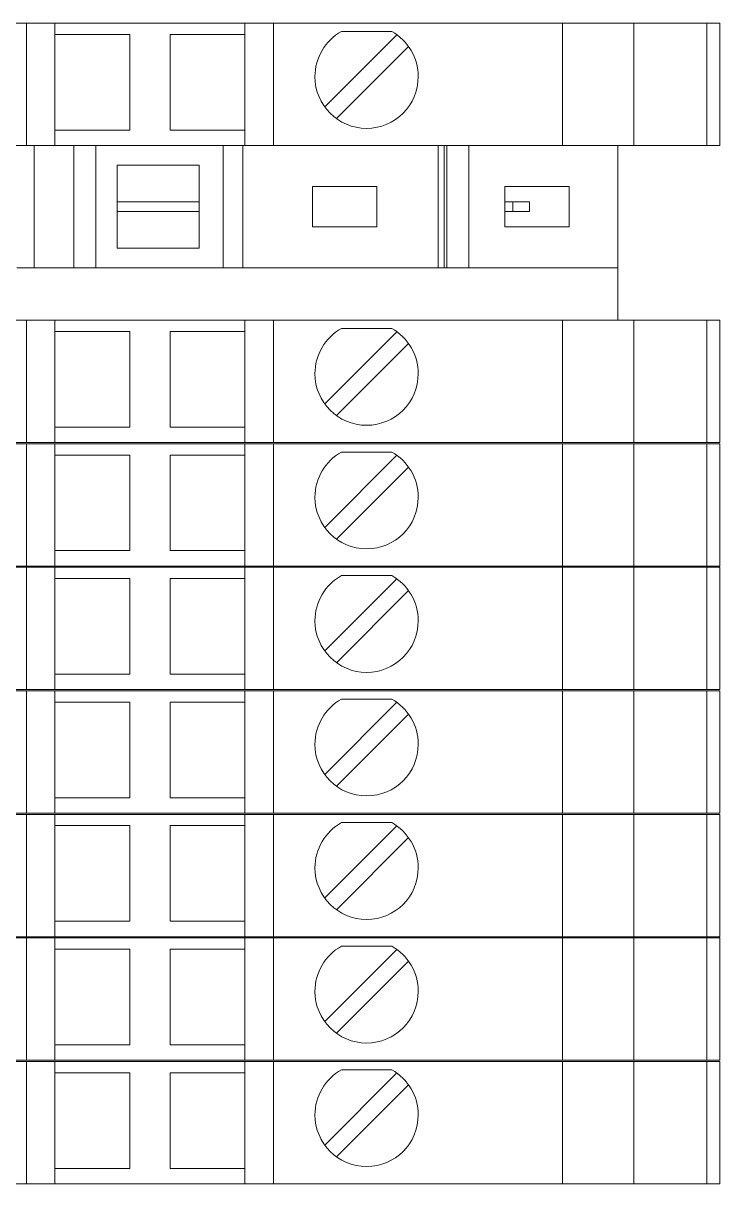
# Model space of a CAD drawing. Header units: millimetres. Extents: x 4962 to 7449, y 754 to 2938.
# Drawn here: x 6455.03 to 6484.37, y 2355.84 to 2404.69 of the extents above; entities that cross this region are included whole.
import ezdxf

# ---------------------------------------------------------------- set-up
doc = ezdxf.new("R2010")
doc.units = ezdxf.units.MM
doc.set_wipeout_variables(frame=1)
doc.layers.add('000-PI-Oprema', color=30, linetype='Continuous', lineweight=5)

msp = doc.modelspace()

# ---------------------------------------------------------------- linework, layer by layer
at = {"layer": '000-PI-Oprema', "color": 0, "linetype": 'ByBlock', "lineweight": 0}
for p, q in [((6455.171, 2404.687), (6450.046, 2404.687)), ((6456.371, 2404.687), (6455.171, 2404.687)), ((6456.371, 2404.687), (6456.371, 2404.687)), ((6456.371, 2404.687), (6464.371, 2404.687)), ((6464.371, 2404.687), (6464.371, 2404.687)), ((6465.571, 2404.687), (6464.371, 2404.687)), ((6484.371, 2404.687), (6465.571, 2404.687)), ((6480.748, 2399.537), (6480.748, 2404.687)), ((6483.824, 2404.687), (6483.824, 2399.537)), ((6484.371, 2399.537), (6484.371, 2404.687)), ((6456.371, 2404.212), (6456.371, 2404.212)), ((6456.371, 2404.212), (6459.521, 2404.212)), ((6459.521, 2404.212), (6459.521, 2400.187)), ((6459.521, 2404.212), (6459.521, 2404.212)), ((6461.221, 2400.187), (6461.221, 2404.212)), ((6461.221, 2404.212), (6461.221, 2404.212)), ((6461.221, 2404.212), (6464.371, 2404.212)), ((6464.371, 2404.212), (6464.371, 2404.212)), ((6470.767, 2404.202), (6467.731, 2401.166)), ((6468.438, 2404.337), (6470.555, 2404.337)), ((6468.438, 2404.337), (6468.438, 2404.337)), ((6470.555, 2404.337), (6470.555, 2404.337)), ((6465.571, 2403.737), (6465.571, 2401.137)), ((6465.571, 2403.737), (6465.571, 2403.737)), ((6468.226, 2400.671), (6471.262, 2403.707)), ((6465.571, 2401.137), (6465.571, 2401.137)), ((6456.371, 2400.187), (6456.371, 2400.187)), ((6459.521, 2400.187), (6456.371, 2400.187)), ((6459.521, 2400.187), (6459.521, 2400.187)), ((6464.371, 2400.187), (6461.221, 2400.187)), ((6461.221, 2400.187), (6461.221, 2400.187)), ((6464.371, 2400.187), (6464.371, 2400.187)), ((6484.371, 2399.537), (6483.689, 2399.537)), ((6455.171, 2392.187), (6450.046, 2392.187)), ((6456.371, 2392.187), (6455.171, 2392.187)), ((6455.171, 2392.187), (6455.171, 2387.037)), ((6456.371, 2392.187), (6456.371, 2392.187)), ((6456.371, 2392.187), (6464.371, 2392.187)), ((6456.371, 2392.187), (6456.371, 2387.037)), ((6464.371, 2392.187), (6464.371, 2392.187)), ((6465.571, 2392.187), (6464.371, 2392.187)), ((6464.371, 2387.037), (6464.371, 2392.187)), ((6484.371, 2392.187), (6465.571, 2392.187)), ((6465.571, 2387.037), (6465.571, 2392.187)), ((6477.748, 2387.037), (6477.748, 2392.187)), ((6480.748, 2387.037), (6480.748, 2392.187)), ((6483.824, 2392.187), (6483.824, 2387.037)), ((6484.371, 2387.037), (6484.371, 2392.187)), ((6456.371, 2391.712), (6456.371, 2391.712)), ((6456.371, 2391.712), (6459.521, 2391.712)), ((6459.521, 2391.712), (6459.521, 2387.687)), ((6459.521, 2391.712), (6459.521, 2391.712)), ((6461.221, 2387.687), (6461.221, 2391.712)), ((6461.221, 2391.712), (6461.221, 2391.712)), ((6461.221, 2391.712), (6464.371, 2391.712)), ((6464.371, 2391.712), (6464.371, 2391.712)), ((6470.767, 2391.702), (6467.731, 2388.666)), ((6468.438, 2391.837), (6470.555, 2391.837)), ((6468.438, 2391.837), (6468.438, 2391.837)), ((6470.555, 2391.837), (6470.555, 2391.837)), ((6465.571, 2391.237), (6465.571, 2388.637)), ((6465.571, 2391.237), (6465.571, 2391.237)), ((6468.226, 2388.171), (6471.262, 2391.207)), ((6465.571, 2388.637), (6465.571, 2388.637)), ((6456.371, 2387.687), (6456.371, 2387.687)), ((6459.521, 2387.687), (6456.371, 2387.687)), ((6459.521, 2387.687), (6459.521, 2387.687)), ((6464.371, 2387.687), (6461.221, 2387.687)), ((6461.221, 2387.687), (6461.221, 2387.687)), ((6464.371, 2387.687), (6464.371, 2387.687)), ((6455.171, 2387.037), (6436.971, 2387.037)), ((6455.171, 2386.987), (6450.046, 2386.987)), ((6456.371, 2387.037), (6455.171, 2387.037)), ((6456.371, 2386.987), (6455.171, 2386.987)), ((6455.171, 2386.987), (6455.171, 2381.837)), ((6456.371, 2387.037), (6464.371, 2387.037)), ((6456.371, 2387.037), (6456.371, 2387.037)), ((6456.371, 2386.987), (6456.371, 2386.987)), ((6456.371, 2386.987), (6464.371, 2386.987)), ((6456.371, 2386.987), (6456.371, 2381.837)), ((6465.571, 2387.037), (6464.371, 2387.037)), ((6464.371, 2387.037), (6464.371, 2387.037)), ((6464.371, 2386.987), (6464.371, 2386.987)), ((6465.571, 2386.987), (6464.371, 2386.987)), ((6464.371, 2381.837), (6464.371, 2386.987)), ((6484.371, 2387.037), (6465.571, 2387.037)), ((6484.371, 2386.987), (6465.571, 2386.987)), ((6465.571, 2381.837), (6465.571, 2386.987)), ((6477.748, 2381.837), (6477.748, 2386.987)), ((6480.748, 2381.837), (6480.748, 2386.987)), ((6484.371, 2387.037), (6483.689, 2387.037)), ((6483.824, 2386.987), (6483.824, 2381.837)), ((6484.371, 2381.837), (6484.371, 2386.987)), ((6456.371, 2386.512), (6456.371, 2386.512)), ((6456.371, 2386.512), (6459.521, 2386.512)), ((6459.521, 2386.512), (6459.521, 2382.487)), ((6459.521, 2386.512), (6459.521, 2386.512)), ((6461.221, 2382.487), (6461.221, 2386.512)), ((6461.221, 2386.512), (6461.221, 2386.512)), ((6461.221, 2386.512), (6464.371, 2386.512)), ((6464.371, 2386.512), (6464.371, 2386.512)), ((6470.767, 2386.502), (6467.731, 2383.466)), ((6468.438, 2386.637), (6470.555, 2386.637)), ((6468.438, 2386.637), (6468.438, 2386.637)), ((6470.555, 2386.637), (6470.555, 2386.637)), ((6465.571, 2386.037), (6465.571, 2383.437)), ((6465.571, 2386.037), (6465.571, 2386.037)), ((6468.226, 2382.971), (6471.262, 2386.007)), ((6465.571, 2383.437), (6465.571, 2383.437)), ((6456.371, 2382.487), (6456.371, 2382.487)), ((6459.521, 2382.487), (6456.371, 2382.487)), ((6459.521, 2382.487), (6459.521, 2382.487)), ((6464.371, 2382.487), (6461.221, 2382.487)), ((6461.221, 2382.487), (6461.221, 2382.487)), ((6464.371, 2382.487), (6464.371, 2382.487)), ((6455.171, 2381.837), (6436.971, 2381.837)), ((6455.171, 2381.787), (6450.046, 2381.787)), ((6456.371, 2381.837), (6455.171, 2381.837)), ((6456.371, 2381.787), (6455.171, 2381.787)), ((6455.171, 2381.787), (6455.171, 2376.637)), ((6456.371, 2381.837), (6464.371, 2381.837)), ((6456.371, 2381.837), (6456.371, 2381.837)), ((6456.371, 2381.787), (6456.371, 2381.787)), ((6456.371, 2381.787), (6464.371, 2381.787)), ((6456.371, 2381.787), (6456.371, 2376.637)), ((6465.571, 2381.837), (6464.371, 2381.837)), ((6464.371, 2381.837), (6464.371, 2381.837)), ((6464.371, 2381.787), (6464.371, 2381.787)), ((6465.571, 2381.787), (6464.371, 2381.787)), ((6464.371, 2376.637), (6464.371, 2381.787)), ((6484.371, 2381.837), (6465.571, 2381.837)), ((6484.371, 2381.787), (6465.571, 2381.787)), ((6465.571, 2376.637), (6465.571, 2381.787)), ((6477.748, 2376.637), (6477.748, 2381.787)), ((6480.748, 2376.637), (6480.748, 2381.787)), ((6484.371, 2381.837), (6483.689, 2381.837)), ((6483.824, 2381.787), (6483.824, 2376.637)), ((6484.371, 2376.637), (6484.371, 2381.787)), ((6456.371, 2381.312), (6456.371, 2381.312)), ((6456.371, 2381.312), (6459.521, 2381.312)), ((6459.521, 2381.312), (6459.521, 2377.287)), ((6459.521, 2381.312), (6459.521, 2381.312)), ((6461.221, 2377.287), (6461.221, 2381.312)), ((6461.221, 2381.312), (6461.221, 2381.312)), ((6461.221, 2381.312), (6464.371, 2381.312)), ((6464.371, 2381.312), (6464.371, 2381.312)), ((6470.767, 2381.302), (6467.731, 2378.266)), ((6468.438, 2381.437), (6470.555, 2381.437)), ((6468.438, 2381.437), (6468.438, 2381.437)), ((6470.555, 2381.437), (6470.555, 2381.437)), ((6465.571, 2380.837), (6465.571, 2378.237)), ((6465.571, 2380.837), (6465.571, 2380.837)), ((6468.226, 2377.771), (6471.262, 2380.807)), ((6465.571, 2378.237), (6465.571, 2378.237)), ((6456.371, 2377.287), (6456.371, 2377.287)), ((6459.521, 2377.287), (6456.371, 2377.287)), ((6459.521, 2377.287), (6459.521, 2377.287)), ((6464.371, 2377.287), (6461.221, 2377.287)), ((6461.221, 2377.287), (6461.221, 2377.287)), ((6464.371, 2377.287), (6464.371, 2377.287)), ((6455.171, 2376.637), (6436.971, 2376.637)), ((6455.171, 2376.587), (6450.046, 2376.587)), ((6456.371, 2376.637), (6455.171, 2376.637)), ((6456.371, 2376.587), (6455.171, 2376.587)), ((6455.171, 2376.587), (6455.171, 2371.437)), ((6456.371, 2376.637), (6464.371, 2376.637)), ((6456.371, 2376.637), (6456.371, 2376.637)), ((6456.371, 2376.587), (6456.371, 2376.587)), ((6456.371, 2376.587), (6464.371, 2376.587)), ((6456.371, 2376.587), (6456.371, 2371.437)), ((6465.571, 2376.637), (6464.371, 2376.637)), ((6464.371, 2376.637), (6464.371, 2376.637)), ((6464.371, 2376.587), (6464.371, 2376.587)), ((6465.571, 2376.587), (6464.371, 2376.587)), ((6464.371, 2371.437), (6464.371, 2376.587)), ((6484.371, 2376.637), (6465.571, 2376.637)), ((6484.371, 2376.587), (6465.571, 2376.587)), ((6465.571, 2371.437), (6465.571, 2376.587)), ((6477.748, 2371.437), (6477.748, 2376.587)), ((6480.748, 2371.437), (6480.748, 2376.587)), ((6484.371, 2376.637), (6483.689, 2376.637)), ((6483.824, 2376.587), (6483.824, 2371.437)), ((6484.371, 2371.437), (6484.371, 2376.587)), ((6456.371, 2376.112), (6456.371, 2376.112)), ((6456.371, 2376.112), (6459.521, 2376.112)), ((6459.521, 2376.112), (6459.521, 2372.087)), ((6459.521, 2376.112), (6459.521, 2376.112)), ((6461.221, 2372.087), (6461.221, 2376.112)), ((6461.221, 2376.112), (6461.221, 2376.112)), ((6461.221, 2376.112), (6464.371, 2376.112)), ((6464.371, 2376.112), (6464.371, 2376.112)), ((6470.767, 2376.102), (6467.731, 2373.066)), ((6468.438, 2376.237), (6470.555, 2376.237)), ((6468.438, 2376.237), (6468.438, 2376.237)), ((6470.555, 2376.237), (6470.555, 2376.237)), ((6465.571, 2375.637), (6465.571, 2373.037)), ((6465.571, 2375.637), (6465.571, 2375.637)), ((6468.226, 2372.571), (6471.262, 2375.607)), ((6465.571, 2373.037), (6465.571, 2373.037)), ((6456.371, 2372.087), (6456.371, 2372.087)), ((6459.521, 2372.087), (6456.371, 2372.087)), ((6459.521, 2372.087), (6459.521, 2372.087)), ((6464.371, 2372.087), (6461.221, 2372.087)), ((6461.221, 2372.087), (6461.221, 2372.087)), ((6464.371, 2372.087), (6464.371, 2372.087)), ((6455.171, 2371.437), (6436.971, 2371.437)), ((6455.171, 2371.387), (6450.046, 2371.387)), ((6456.371, 2371.437), (6455.171, 2371.437)), ((6456.371, 2371.387), (6455.171, 2371.387)), ((6455.171, 2371.387), (6455.171, 2366.237)), ((6456.371, 2371.437), (6464.371, 2371.437)), ((6456.371, 2371.437), (6456.371, 2371.437)), ((6456.371, 2371.387), (6456.371, 2371.387)), ((6456.371, 2371.387), (6464.371, 2371.387)), ((6456.371, 2371.387), (6456.371, 2366.237)), ((6465.571, 2371.437), (6464.371, 2371.437)), ((6464.371, 2371.437), (6464.371, 2371.437)), ((6464.371, 2371.387), (6464.371, 2371.387)), ((6465.571, 2371.387), (6464.371, 2371.387)), ((6464.371, 2366.237), (6464.371, 2371.387)), ((6484.371, 2371.437), (6465.571, 2371.437)), ((6484.371, 2371.387), (6465.571, 2371.387)), ((6465.571, 2366.237), (6465.571, 2371.387)), ((6477.748, 2366.237), (6477.748, 2371.387)), ((6480.748, 2366.237), (6480.748, 2371.387)), ((6484.371, 2371.437), (6483.689, 2371.437)), ((6483.824, 2371.387), (6483.824, 2366.237)), ((6484.371, 2366.237), (6484.371, 2371.387)), ((6456.371, 2370.912), (6456.371, 2370.912)), ((6456.371, 2370.912), (6459.521, 2370.912)), ((6459.521, 2370.912), (6459.521, 2366.887)), ((6459.521, 2370.912), (6459.521, 2370.912)), ((6461.221, 2366.887), (6461.221, 2370.912)), ((6461.221, 2370.912), (6461.221, 2370.912)), ((6461.221, 2370.912), (6464.371, 2370.912)), ((6464.371, 2370.912), (6464.371, 2370.912)), ((6470.767, 2370.902), (6467.731, 2367.866)), ((6468.438, 2371.037), (6470.555, 2371.037)), ((6468.438, 2371.037), (6468.438, 2371.037)), ((6470.555, 2371.037), (6470.555, 2371.037)), ((6465.571, 2370.437), (6465.571, 2367.837)), ((6465.571, 2370.437), (6465.571, 2370.437)), ((6468.226, 2367.371), (6471.262, 2370.407)), ((6465.571, 2367.837), (6465.571, 2367.837)), ((6456.371, 2366.887), (6456.371, 2366.887)), ((6459.521, 2366.887), (6456.371, 2366.887)), ((6459.521, 2366.887), (6459.521, 2366.887)), ((6464.371, 2366.887), (6461.221, 2366.887)), ((6461.221, 2366.887), (6461.221, 2366.887)), ((6464.371, 2366.887), (6464.371, 2366.887)), ((6455.171, 2366.237), (6436.971, 2366.237)), ((6455.171, 2366.187), (6450.046, 2366.187)), ((6456.371, 2366.237), (6455.171, 2366.237)), ((6456.371, 2366.187), (6455.171, 2366.187)), ((6455.171, 2366.187), (6455.171, 2361.037)), ((6456.371, 2366.237), (6464.371, 2366.237)), ((6456.371, 2366.237), (6456.371, 2366.237)), ((6456.371, 2366.187), (6456.371, 2366.187)), ((6456.371, 2366.187), (6464.371, 2366.187)), ((6456.371, 2366.187), (6456.371, 2361.037)), ((6465.571, 2366.237), (6464.371, 2366.237)), ((6464.371, 2366.237), (6464.371, 2366.237)), ((6464.371, 2366.187), (6464.371, 2366.187)), ((6465.571, 2366.187), (6464.371, 2366.187)), ((6464.371, 2361.037), (6464.371, 2366.187)), ((6484.371, 2366.237), (6465.571, 2366.237)), ((6484.371, 2366.187), (6465.571, 2366.187)), ((6465.571, 2361.037), (6465.571, 2366.187)), ((6468.438, 2365.837), (6470.555, 2365.837)), ((6468.438, 2365.837), (6468.438, 2365.837)), ((6470.555, 2365.837), (6470.555, 2365.837)), ((6477.748, 2361.037), (6477.748, 2366.187)), ((6480.748, 2361.037), (6480.748, 2366.187)), ((6484.371, 2366.237), (6483.689, 2366.237)), ((6483.824, 2366.187), (6483.824, 2361.037)), ((6484.371, 2361.037), (6484.371, 2366.187)), ((6456.371, 2365.712), (6456.371, 2365.712)), ((6456.371, 2365.712), (6459.521, 2365.712)), ((6459.521, 2365.712), (6459.521, 2361.687)), ((6459.521, 2365.712), (6459.521, 2365.712)), ((6461.221, 2361.687), (6461.221, 2365.712)), ((6461.221, 2365.712), (6461.221, 2365.712)), ((6461.221, 2365.712), (6464.371, 2365.712)), ((6464.371, 2365.712), (6464.371, 2365.712)), ((6470.767, 2365.702), (6467.731, 2362.666)), ((6465.571, 2365.237), (6465.571, 2362.637)), ((6465.571, 2365.237), (6465.571, 2365.237)), ((6468.226, 2362.171), (6471.262, 2365.207)), ((6465.571, 2362.637), (6465.571, 2362.637)), ((6456.371, 2361.687), (6456.371, 2361.687)), ((6459.521, 2361.687), (6456.371, 2361.687)), ((6459.521, 2361.687), (6459.521, 2361.687)), ((6464.371, 2361.687), (6461.221, 2361.687)), ((6461.221, 2361.687), (6461.221, 2361.687)), ((6464.371, 2361.687), (6464.371, 2361.687)), ((6455.171, 2361.037), (6436.971, 2361.037)), ((6455.171, 2360.987), (6450.046, 2360.987)), ((6456.371, 2361.037), (6455.171, 2361.037)), ((6456.371, 2360.987), (6455.171, 2360.987)), ((6455.171, 2360.987), (6455.171, 2355.837)), ((6456.371, 2361.037), (6464.371, 2361.037)), ((6456.371, 2361.037), (6456.371, 2361.037)), ((6456.371, 2360.987), (6456.371, 2360.987)), ((6456.371, 2360.987), (6464.371, 2360.987)), ((6456.371, 2360.987), (6456.371, 2355.837)), ((6465.571, 2361.037), (6464.371, 2361.037)), ((6464.371, 2361.037), (6464.371, 2361.037)), ((6464.371, 2360.987), (6464.371, 2360.987)), ((6465.571, 2360.987), (6464.371, 2360.987)), ((6464.371, 2355.837), (6464.371, 2360.987)), ((6484.371, 2361.037), (6465.571, 2361.037)), ((6484.371, 2360.987), (6465.571, 2360.987)), ((6465.571, 2355.837), (6465.571, 2360.987)), ((6477.748, 2355.837), (6477.748, 2360.987)), ((6480.748, 2355.837), (6480.748, 2360.987)), ((6484.371, 2361.037), (6483.689, 2361.037)), ((6483.824, 2360.987), (6483.824, 2355.837)), ((6484.371, 2355.837), (6484.371, 2360.987)), ((6456.371, 2360.512), (6456.371, 2360.512)), ((6456.371, 2360.512), (6459.521, 2360.512)), ((6459.521, 2360.512), (6459.521, 2356.487)), ((6459.521, 2360.512), (6459.521, 2360.512)), ((6461.221, 2356.487), (6461.221, 2360.512)), ((6461.221, 2360.512), (6461.221, 2360.512)), ((6461.221, 2360.512), (6464.371, 2360.512)), ((6464.371, 2360.512), (6464.371, 2360.512)), ((6470.767, 2360.502), (6467.731, 2357.466)), ((6468.438, 2360.637), (6470.555, 2360.637)), ((6468.438, 2360.637), (6468.438, 2360.637)), ((6470.555, 2360.637), (6470.555, 2360.637)), ((6465.571, 2360.037), (6465.571, 2357.437)), ((6465.571, 2360.037), (6465.571, 2360.037)), ((6468.226, 2356.971), (6471.262, 2360.007)), ((6465.571, 2357.437), (6465.571, 2357.437)), ((6456.371, 2356.487), (6456.371, 2356.487)), ((6459.521, 2356.487), (6456.371, 2356.487)), ((6459.521, 2356.487), (6459.521, 2356.487)), ((6464.371, 2356.487), (6461.221, 2356.487)), ((6461.221, 2356.487), (6461.221, 2356.487)), ((6464.371, 2356.487), (6464.371, 2356.487)), ((6455.171, 2355.837), (6436.971, 2355.837)), ((6456.371, 2355.837), (6455.171, 2355.837)), ((6456.371, 2355.837), (6464.371, 2355.837)), ((6456.371, 2355.837), (6456.371, 2355.837)), ((6465.571, 2355.837), (6464.371, 2355.837)), ((6464.371, 2355.837), (6464.371, 2355.837)), ((6484.371, 2355.837), (6465.571, 2355.837)), ((6484.371, 2355.837), (6483.689, 2355.837))]:
    msp.add_line(p, q, dxfattribs=at)
for centre, start, end in [((6469.496, 2402.437), 119.1246, 180), ((6469.496, 2402.437), 0, 60.8754), ((6469.496, 2402.437), 180, 0), ((6469.496, 2389.937), 119.1246, 180), ((6469.496, 2389.937), 0, 60.8754), ((6469.496, 2389.937), 180, 0), ((6469.496, 2384.737), 119.1246, 180), ((6469.496, 2384.737), 0, 60.8754), ((6469.496, 2384.737), 180, 0), ((6469.496, 2379.537), 119.1246, 180), ((6469.496, 2379.537), 0, 60.8754), ((6469.496, 2379.537), 180, 0), ((6469.496, 2374.337), 119.1246, 180), ((6469.496, 2374.337), 0, 60.8754), ((6469.496, 2374.337), 180, 0), ((6469.496, 2369.137), 119.1246, 180), ((6469.496, 2369.137), 0, 60.8754), ((6469.496, 2369.137), 180, 0), ((6469.496, 2363.937), 119.1246, 180), ((6469.496, 2363.937), 0, 60.8754), ((6469.496, 2363.937), 180, 0), ((6469.496, 2358.737), 119.1246, 180), ((6469.496, 2358.737), 0, 60.8754), ((6469.496, 2358.737), 180, 0)]:
    msp.add_arc(centre, 2.175, start, end, dxfattribs=at)

# ---------------------------------------------------------------- next in the draw order: wipeouts: each hides what was drawn before it
at = {"color": 7}
msp.add_wipeout([(6431.471, 2392.187), (6480.071, 2392.187), (6480.071, 2399.537), (6431.471, 2399.537)], dxfattribs=at).dxf.layer = '000-PI-Oprema'

# ---------------------------------------------------------------- next in the draw order: linework, layer by layer
at = {"layer": '000-PI-Oprema', "color": 0, "linetype": 'ByBlock', "lineweight": 0}
for p, q in [((6455.171, 2404.687), (6455.171, 2399.537)), ((6456.371, 2404.687), (6456.371, 2399.537)), ((6464.371, 2399.537), (6464.371, 2404.687)), ((6465.571, 2399.537), (6465.571, 2404.687)), ((6477.748, 2399.537), (6477.748, 2404.687)), ((6455.171, 2399.537), (6436.971, 2399.537)), ((6456.371, 2399.537), (6455.171, 2399.537)), ((6456.371, 2399.537), (6464.371, 2399.537)), ((6456.371, 2399.537), (6456.371, 2399.537)), ((6465.571, 2399.537), (6464.371, 2399.537)), ((6464.371, 2399.537), (6464.371, 2399.537)), ((6484.371, 2399.537), (6465.571, 2399.537))]:
    msp.add_line(p, q, dxfattribs=at)
at = {"layer": '000-PI-Oprema', "color": 7, "ltscale": 0.25}
msp.add_line((6431.471, 2399.537), (6480.071, 2399.537), dxfattribs=at)
at = {"layer": '000-PI-Oprema', "color": 7}
for p, q in [((6455.49, 2399.537), (6455.49, 2394.387)), ((6457.162, 2394.387), (6457.162, 2399.537)), ((6458.087, 2394.387), (6458.087, 2399.537)), ((6463.461, 2394.387), (6463.461, 2399.537)), ((6464.281, 2399.537), (6464.281, 2394.387)), ((6472.511, 2394.387), (6472.511, 2399.537)), ((6472.769, 2399.537), (6472.769, 2394.387)), ((6472.869, 2399.537), (6472.869, 2394.387)), ((6473.806, 2399.537), (6473.806, 2394.387)), ((6480.071, 2399.537), (6480.071, 2392.187)), ((6462.446, 2398.712), (6458.996, 2398.712)), ((6458.996, 2398.712), (6458.996, 2397.162)), ((6462.446, 2397.162), (6462.446, 2398.712)), ((6467.221, 2397.812), (6467.221, 2396.112)), ((6469.921, 2397.812), (6467.221, 2397.812)), ((6469.921, 2396.112), (6469.921, 2397.812)), ((6478.021, 2397.812), (6475.321, 2397.812)), ((6475.321, 2397.812), (6475.321, 2397.162)), ((6478.021, 2396.112), (6478.021, 2397.812)), ((6458.996, 2397.162), (6462.446, 2397.162)), ((6458.996, 2397.162), (6458.996, 2396.762)), ((6462.446, 2396.762), (6462.446, 2397.162)), ((6475.321, 2397.162), (6475.657, 2397.162)), ((6475.321, 2397.162), (6475.321, 2396.762)), ((6476.357, 2397.162), (6475.657, 2397.162)), ((6475.657, 2396.762), (6475.657, 2397.162)), ((6476.357, 2396.762), (6476.357, 2397.162)), ((6458.996, 2396.762), (6462.446, 2396.762)), ((6458.996, 2396.762), (6458.996, 2395.212)), ((6462.446, 2395.212), (6462.446, 2396.762)), ((6475.321, 2396.762), (6475.321, 2396.112)), ((6475.321, 2396.762), (6475.657, 2396.762)), ((6476.357, 2396.762), (6475.657, 2396.762)), ((6467.221, 2396.112), (6469.921, 2396.112)), ((6475.321, 2396.112), (6478.021, 2396.112)), ((6458.996, 2395.212), (6462.446, 2395.212)), ((6454.771, 2394.387), (6455.49, 2394.387)), ((6455.49, 2394.387), (6457.162, 2394.387)), ((6458.087, 2394.387), (6457.162, 2394.387)), ((6463.461, 2394.387), (6458.087, 2394.387)), ((6464.281, 2394.387), (6463.461, 2394.387)), ((6464.281, 2394.387), (6472.511, 2394.387)), ((6472.511, 2394.387), (6472.769, 2394.387)), ((6472.769, 2394.387), (6472.869, 2394.387)), ((6473.806, 2394.387), (6472.869, 2394.387)), ((6473.806, 2394.387), (6480.071, 2394.387)), ((6480.071, 2392.187), (6431.471, 2392.187))]:
    msp.add_line(p, q, dxfattribs=at)

doc.saveas('drawing.dxf')
